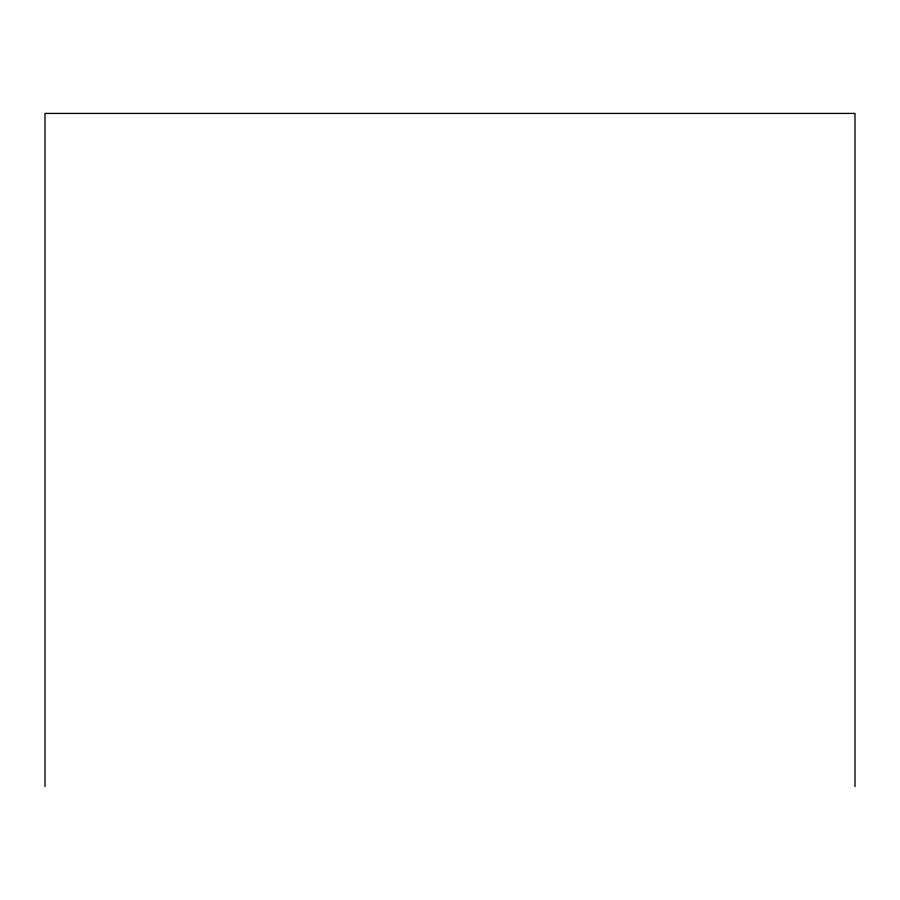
<?xml version="1.0" encoding="UTF-8"?>
<svg xmlns="http://www.w3.org/2000/svg" width="900" height="900" viewBox="0 0 900 900"><rect width="100%" height="100%" fill="white"/><g stroke="black" fill="none" stroke-linecap="round" stroke-linejoin="round"><path stroke-width="1.35" d="M855 786.577L855 113.422L45 113.422L45 786.577"/></g></svg>
